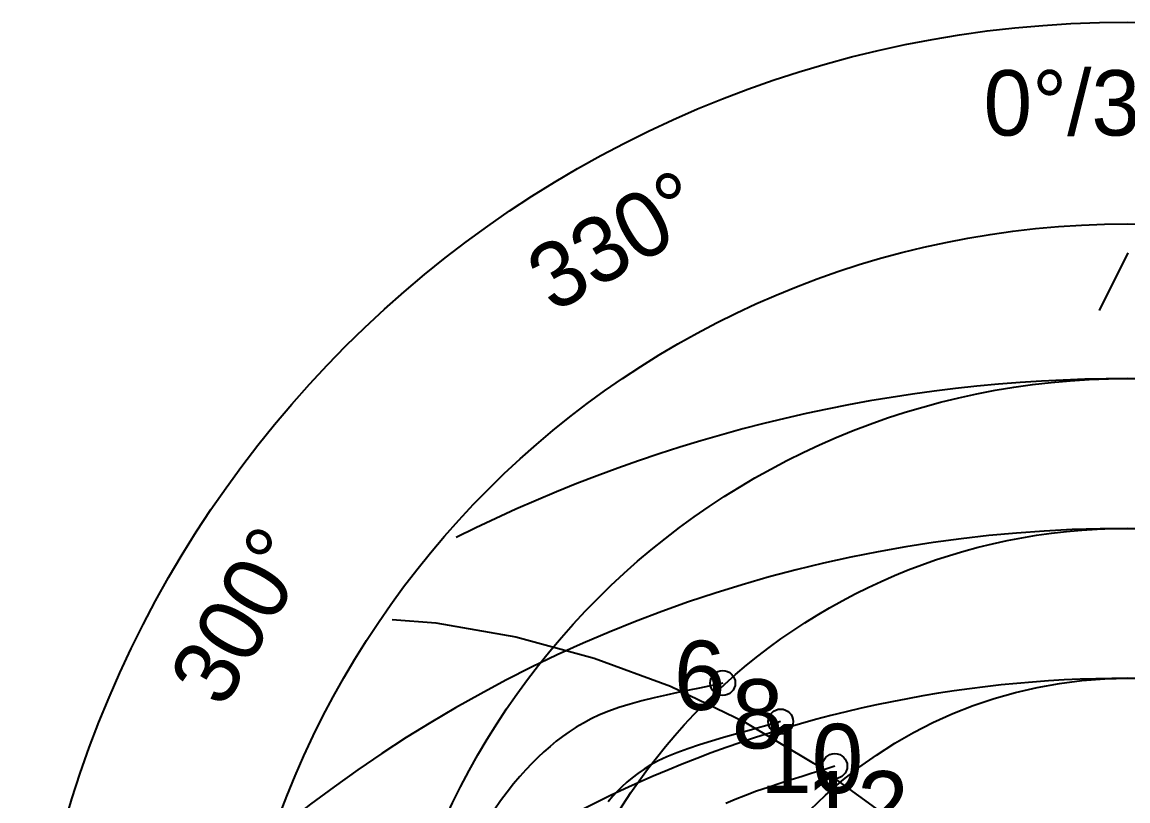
# Model space of a CAD drawing. Header units: metres. Extents: x -58 to 58, y -58 to 58.
# Drawn here: x -57.5 to 0, y 17 to 57.5 of the extents above; entities that cross this region are included whole.
import ezdxf
from ezdxf.enums import TextEntityAlignment as Align

# ---------------------------------------------------------------- set-up
doc = ezdxf.new("R2010")
doc.units = ezdxf.units.M
for name, color, linetype in [('CUT_REFERENCE', 1, 'Continuous'), ('ENGRAVE_AWA', 4, 'Continuous'), ('ENGRAVE_POLARS', 5, 'Continuous'), ('ENGRAVE_TEXT', 7, 'Continuous'), ('ENGRAVE_VMG', 3, 'Continuous')]:
    doc.layers.add(name, color=color, linetype=linetype)

msp = doc.modelspace()

# ---------------------------------------------------------------- linework, layer by layer
at = {"layer": 'CUT_REFERENCE'}
for radius in [57.5, 47]:
    msp.add_circle((0, 0), radius, dxfattribs=at)
at = {"layer": 'ENGRAVE_AWA'}
for p, q in [((0, 45.5), (-1.5, 42.5)), ((-38.258, 26.43), (-35.994, 26.249)), ((-35.994, 26.249), (-31.83, 25.527)), ((-31.83, 25.527), (-27.751, 24.428)), ((-27.751, 24.428), (-23.789, 22.959)), ((-23.789, 22.959), (-19.978, 21.134)), ((-19.978, 21.134), (-16.351, 18.967)), ((-16.351, 18.967), (-12.937, 16.478))]:
    msp.add_line(p, q, dxfattribs=at)
for radius in [38.958, 31.167, 23.375]:
    msp.add_circle((0, 0), radius, dxfattribs=at)
for radius, start, end in [(77.917, 63.35981, 116.64019), (70.125, 51.44814, 128.55186), (62.333, 41.85902, 138.14098)]:
    msp.add_arc((0, -38.958), radius, start, end, dxfattribs=at)
at = {"layer": 'ENGRAVE_POLARS'}
for p, q in [((-21.383, 23.052), (-21.79, 22.964)), ((-21.066, 23.127), (-21.383, 23.052)), ((-24.011, 22.497), (-24.64, 22.352)), ((-23.397, 22.631), (-24.011, 22.497)), ((-22.811, 22.754), (-23.397, 22.631)), ((-22.271, 22.865), (-22.811, 22.754)), ((-21.79, 22.964), (-22.271, 22.865)), ((-26.463, 21.851), (-26.999, 21.664)), ((-25.881, 22.029), (-26.463, 21.851)), ((-25.269, 22.196), (-25.881, 22.029)), ((-24.64, 22.352), (-25.269, 22.196)), ((-27.475, 21.466), (-27.901, 21.26)), ((-26.999, 21.664), (-27.475, 21.466)), ((-28.684, 20.825), (-29.046, 20.594)), ((-28.303, 21.046), (-28.684, 20.825)), ((-27.901, 21.26), (-28.303, 21.046)), ((-19.27, 20.778), (-19.817, 20.629)), ((-18.783, 20.911), (-19.27, 20.778)), ((-18.373, 21.027), (-18.783, 20.911)), ((-18.056, 21.122), (-18.373, 21.027)), ((-29.392, 20.352), (-29.725, 20.098)), ((-29.046, 20.594), (-29.392, 20.352)), ((-21.027, 20.29), (-21.658, 20.103)), ((-20.408, 20.466), (-21.027, 20.29)), ((-19.817, 20.629), (-20.408, 20.466)), ((-30.049, 19.831), (-30.366, 19.55)), ((-29.725, 20.098), (-30.049, 19.831)), ((-22.889, 19.706), (-23.457, 19.499)), ((-22.284, 19.908), (-22.889, 19.706)), ((-21.658, 20.103), (-22.284, 19.908)), ((-30.678, 19.253), (-30.99, 18.939)), ((-30.366, 19.55), (-30.678, 19.253)), ((-24.417, 19.077), (-24.803, 18.864)), ((-23.972, 19.289), (-24.417, 19.077)), ((-23.457, 19.499), (-23.972, 19.289)), ((-31.304, 18.608), (-31.623, 18.258)), ((-30.99, 18.939), (-31.304, 18.608)), ((-25.477, 18.429), (-25.774, 18.204)), ((-25.155, 18.648), (-25.477, 18.429)), ((-24.803, 18.864), (-25.155, 18.648)), ((-16.409, 18.432), (-16.937, 18.269)), ((-15.939, 18.577), (-16.409, 18.432)), ((-15.544, 18.702), (-15.939, 18.577)), ((-15.24, 18.804), (-15.544, 18.702)), ((-31.95, 17.875), (-32.283, 17.453)), ((-31.623, 18.258), (-31.95, 17.875)), ((-26.05, 17.972), (-26.309, 17.731)), ((-25.774, 18.204), (-26.05, 17.972)), ((-18.104, 17.9), (-18.71, 17.701)), ((-17.507, 18.091), (-18.104, 17.9)), ((-16.937, 18.269), (-17.507, 18.091)), ((-32.283, 17.453), (-32.619, 16.999)), ((-26.556, 17.481), (-26.796, 17.22)), ((-26.309, 17.731), (-26.556, 17.481)), ((-19.886, 17.283), (-20.423, 17.071)), ((-19.309, 17.494), (-19.886, 17.283)), ((-18.71, 17.701), (-19.309, 17.494)), ((-32.619, 16.999), (-32.955, 16.522)), ((-26.796, 17.22), (-27.033, 16.946)), ((-20.423, 17.071), (-20.906, 16.861))]:
    msp.add_line(p, q, dxfattribs=at)
at = {"layer": 'ENGRAVE_VMG'}
for centre in [(-21.066, 23.127), (-18.056, 21.122), (-15.24, 18.804)]:
    msp.add_circle(centre, 0.65, dxfattribs=at)

# ---------------------------------------------------------------- texts
at = {"layer": 'ENGRAVE_TEXT'}
for s, height, p in [('0°/360°', 3.4, (0, 53.3)), ('6', 3.6, (-22.266, 23.527)), ('8', 3.6, (-19.256, 21.522)), ('10', 3.6, (-16.44, 19.204)), ('12', 3.6, (-14.077, 16.744))]:
    msp.add_text(s, height=height, dxfattribs=at).set_placement(p, align=Align.MIDDLE_CENTER)
for s, rotation, p in [('330°', -330, (-26.65, 46.159)), ('300°', -300, (-46.159, 26.65))]:
    msp.add_text(s, height=3.4, rotation=rotation, dxfattribs=at).set_placement(p, align=Align.MIDDLE_CENTER)

doc.saveas('drawing.dxf')
